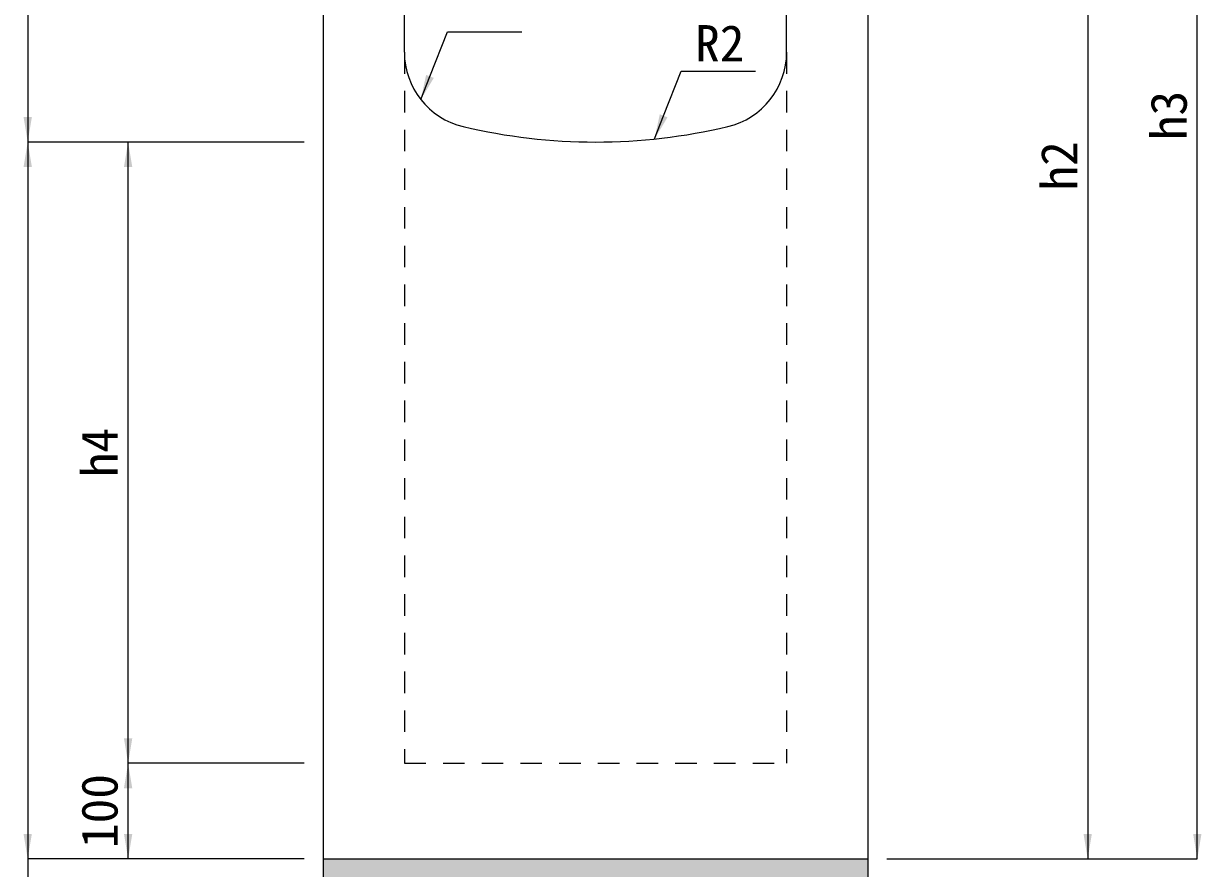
# Model space of a CAD drawing. Units: millimetres, scale not verified. Extents: x 63886 to 97934, y 3628 to 26930.
# Drawn here: x 76874 to 78107, y 6489 to 7373 of the extents above; entities that cross this region are included whole.
import ezdxf
from ezdxf.enums import TextEntityAlignment as Align

# ---------------------------------------------------------------- set-up
doc = ezdxf.new("R2010")
doc.units = ezdxf.units.MM
doc.header["$LTSCALE"] = 30
doc.linetypes.add('USER1', pattern=[1.35, 0.75, -0.6])
doc.layers.add('ハッチング_モルタル', color=30, linetype='Continuous')
for name, color, linetype, lineweight in [('寸法線', 7, 'Continuous', 9), ('引出線', 4, 'Continuous', 9), ('本体', 2, 'Continuous', 5), ('舗装・基礎', 3, 'Continuous', 13)]:
    doc.layers.add(name, color=color, linetype=linetype, lineweight=lineweight)
doc.styles.add('ＭＳ ゴシック', font='')
doc.styles.get('ＭＳ ゴシック').set_extended_font_data('MS Gothic')

# ---------------------------------------------------------------- blocks, each defined once
blk = doc.blocks.new('filled_arrow')
at = {"color": 0, "linetype": 'Continuous', "lineweight": -2}
blk.add_solid([(7.5, 1.25), (0, 0), (7.5, -1.25)], dxfattribs=at)

msp = doc.modelspace()

# ---------------------------------------------------------------- hatches: boundary and pattern name
at = {"layer": 'ハッチング_モルタル'}
msp.add_hatch(color=256, dxfattribs=at).paths.add_polyline_path([(77757.65, 6478.97), (77757.65, 6498.97), (77187.64, 6498.97), (77187.64, 6478.97)])

# ---------------------------------------------------------------- linework, layer by layer
at = {"layer": '寸法線'}
for p, q in [((78102.4, 6498.97), (78102.4, 8054.37)), ((76878.49, 7948.97), (76878.49, 7248.97)), ((77987.72, 7948.97), (77987.72, 6498.97)), ((76878.48, 7248.97), (76878.48, 6498.97)), ((77167.64, 7248.97), (76878.48, 7248.97)), ((77167.64, 7248.97), (76878.49, 7248.97)), ((76983.56, 6598.97), (76983.56, 7248.97)), ((77167.64, 7248.97), (76983.56, 7248.97)), ((77157.64, 6598.97), (76983.56, 6598.97)), ((76983.56, 6498.97), (76983.56, 6598.97)), ((77167.64, 6598.97), (76983.56, 6598.97)), ((76878.48, 6550.97), (76878.48, 6426.97)), ((77167.64, 6498.97), (76878.48, 6498.97)), ((77167.64, 6498.97), (76878.48, 6498.97)), ((77167.64, 6498.97), (76983.56, 6498.97)), ((77777.65, 6498.97), (77987.72, 6498.97)), ((77777.65, 6498.97), (78102.4, 6498.97))]:
    msp.add_line(p, q, dxfattribs=at)
at = {"layer": '引出線'}
for points in [[(77289.89, 7293.39), (77299.44, 7317.57), (77317.88, 7364.27), (77395.43, 7364.27)], [(77534.42, 7252.16), (77543.97, 7276.34), (77562.41, 7323.03), (77639.96, 7323.03)]]:
    msp.add_lwpolyline(points, dxfattribs=at)
at = {"layer": '本体', "lineweight": 20}
for p, q in [((77187.64, 7948.97), (77187.64, 6498.97)), ((77272.65, 7342.86), (77272.65, 7948.97)), ((77672.64, 7342.86), (77672.64, 7948.97)), ((77757.65, 7948.97), (77757.65, 6498.97)), ((77187.64, 6498.97), (77757.65, 6498.97))]:
    msp.add_line(p, q, dxfattribs=at)
at = {"layer": '本体', "linetype": 'USER1', "lineweight": 9}
for p, q in [((77272.65, 7342.86), (77272.65, 6598.97)), ((77672.64, 7342.86), (77672.64, 6598.97)), ((77272.65, 6598.97), (77672.64, 6598.97))]:
    msp.add_line(p, q, dxfattribs=at)
at = {"layer": '本体', "lineweight": 20}
for centre, radius, start, end in [((77352.65, 7343), 80, 180, 256.65766), ((77592.65, 7343), 80, 283.34233, 0), ((77472.65, 7848.97), 600, 256.65762, 283.34237)]:
    msp.add_arc(centre, radius, start, end, dxfattribs=at)
at = {"layer": '舗装・基礎'}
for p, q in [((77187.64, 6498.97), (77187.64, 6478.97)), ((77757.65, 6498.97), (77757.65, 6478.97))]:
    msp.add_line(p, q, dxfattribs=at)

# ---------------------------------------------------------------- block references
at = {"layer": '寸法線', "xscale": 3.47, "yscale": 3.47}
for p, rotation in [((76878.49, 7248.97), 90), ((76878.48, 7248.97), 270), ((76983.56, 7248.97), 270), ((76983.56, 6598.97), 90), ((76983.56, 6598.97), 270), ((76878.48, 6498.97), 90), ((76878.48, 6498.97), 90), ((76983.56, 6498.97), 90), ((77987.72, 6498.97), 90), ((78102.4, 6498.97), 90)]:
    msp.add_blockref('filled_arrow', p, dxfattribs=dict(at, rotation=rotation))
at = {"layer": '引出線', "xscale": 3.47, "yscale": 3.47, "rotation": 68.5}
for p in [(77289.89, 7293.39), (77534.42, 7252.16)]:
    msp.add_blockref('filled_arrow', p, dxfattribs=at)

# ---------------------------------------------------------------- texts
at = {"layer": '寸法線', "style": 'ＭＳ ゴシック'}
for s, p in [('h3', (78072.4, 7276.67)), ('h2', (77957.72, 7223.97)), ('h4', (76953.56, 6923.97)), ('100', (76953.56, 6548.97))]:
    msp.add_text(s, height=37.98, rotation=90, dxfattribs=at).set_placement(p, align=Align.MIDDLE_CENTER)
at = {"layer": '引出線', "style": 'ＭＳ ゴシック'}
msp.add_text('R2', height=37.98, dxfattribs=at).set_placement((77602.69, 7352.27), align=Align.MIDDLE_CENTER)

doc.saveas('drawing.dxf')
